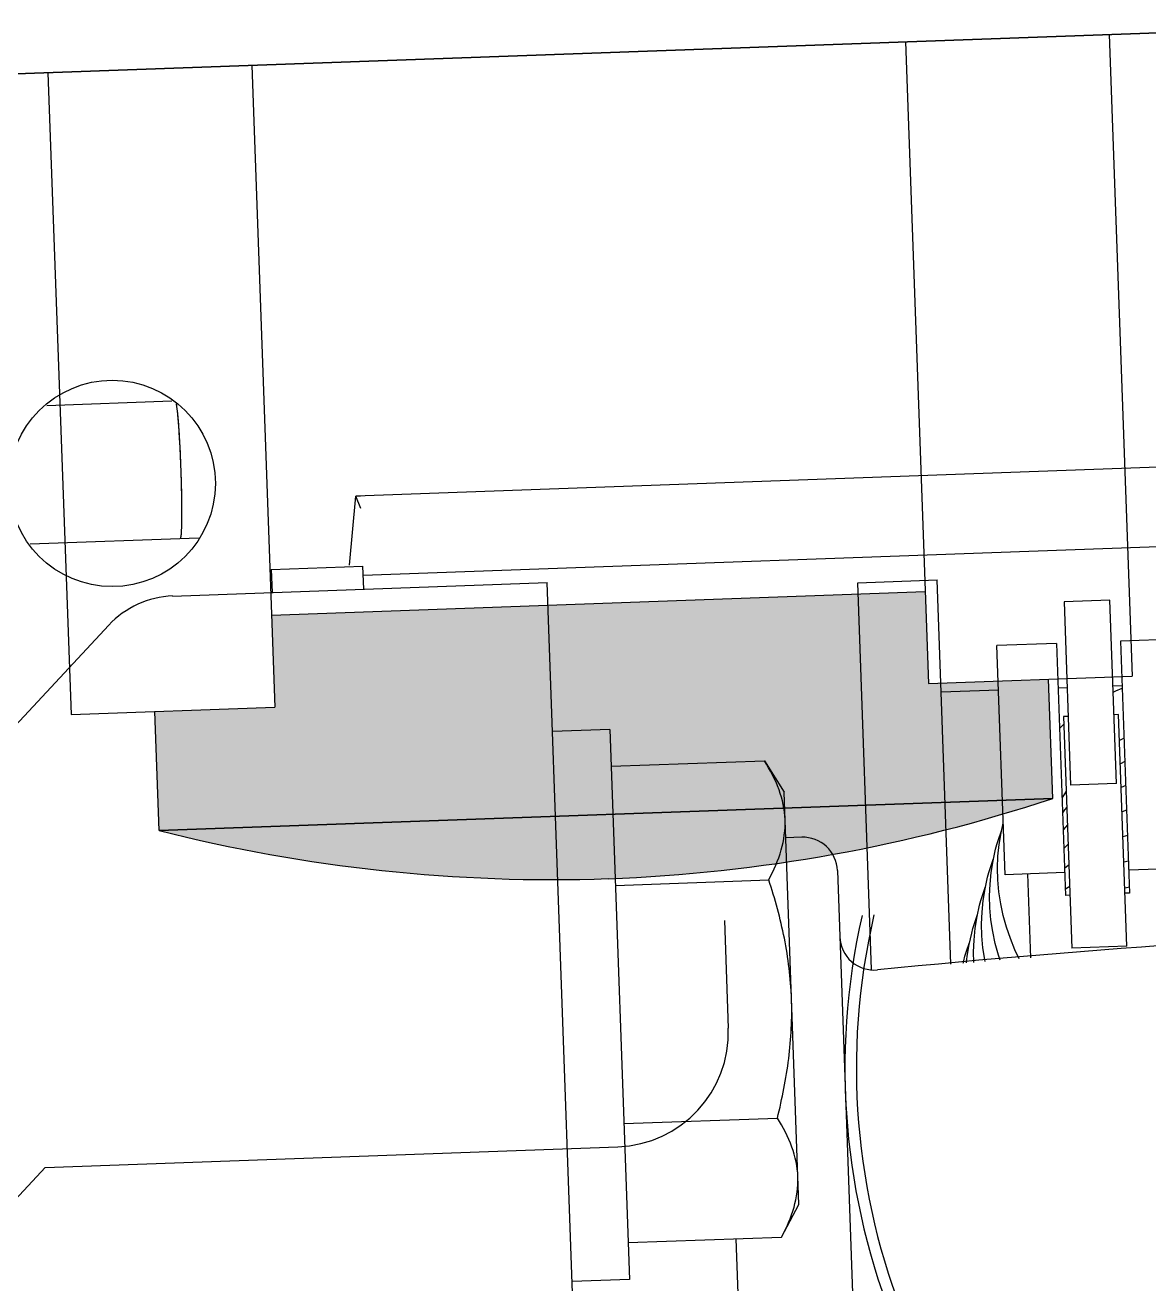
# Model space of a CAD drawing. Header units: millimetres. Extents: x 8884 to 18446, y 10737 to 16556.
# Drawn here: x 11182.669 to 11185.119, y 15458.398 to 15461.142 of the extents above; entities that cross this region are included whole.
import ezdxf

# ---------------------------------------------------------------- set-up
doc = ezdxf.new("R2010")
doc.units = ezdxf.units.MM
doc.layers.add('ENSAMBLES', color=7, linetype='Continuous')
doc.layers.add('ZMATERIEL', color=7, linetype='Continuous')

msp = doc.modelspace()

# ---------------------------------------------------------------- hatches: boundary and pattern name
at = {"layer": 'ZMATERIEL'}
for points in [[(11184.6316, 15459.9067), (11184.6388, 15459.7069), (11184.9004, 15459.7163), (11184.9097, 15459.4564), (11182.961, 15459.3864), (11182.9516, 15459.6462), (11183.2132, 15459.6556), (11183.206, 15459.8555)], [(11182.961, 15459.3864), (11182.961, 15459.3864), (11184.9097, 15459.4564), (11184.9097, 15459.4564, -0.070709), (11183.9404, 15459.2815, -0.070709)]]:
    msp.add_hatch(color=252, dxfattribs=at).paths.add_polyline_path(points)

# ---------------------------------------------------------------- linework, layer by layer
at = {"color": 252, "linetype": 'Continuous'}
for p, q in [((11182.7163, 15460.3132, 84.487), (11182.9885, 15460.323, 84.487)), ((11186.4978, 15460.2272, 84.487), (11183.3897, 15460.1154, 84.487)), ((11183.3764, 15459.9653, 84.487), (11183.3897, 15460.1154, 84.487)), ((11183.3897, 15460.1154, 84.487), (11183.4, 15460.1158, 84.487)), ((11183.401, 15460.0885, 84.487), (11183.3897, 15460.1154, 84.487)), ((11186.5257, 15460.0549, 84.487), (11183.4062, 15459.9427, 84.487)), ((11182.6796, 15460.0117, 84.487), (11183.0468, 15460.0249, 84.487)), ((11183.2057, 15459.9555, 84.487), (11183.4055, 15459.9627, 84.487)), ((11183.2057, 15459.9555, 84.487), (11183.2075, 15459.9056, 84.487)), ((11183.4073, 15459.9127, 84.487), (11183.4055, 15459.9627, 84.487)), ((11182.9904, 15459.8977, 84.487), (11183.8071, 15459.9271, 84.487)), ((11184.0281, 15453.7811, 84.487), (11183.8071, 15459.9271, 84.487)), ((11184.4843, 15459.9265, 84.487), (11184.6574, 15459.9327, 84.487)), ((11184.5146, 15459.0834, 84.487), (11184.4843, 15459.9265, 84.487)), ((11184.6875, 15459.0951, 84.487), (11184.6574, 15459.9327, 84.487)), ((11185.0342, 15459.8887, 84.487), (11184.9343, 15459.8851, 84.487)), ((11184.9343, 15459.8851, 84.487), (11184.9487, 15459.4854, 84.487)), ((11185.0486, 15459.489, 84.487), (11185.0342, 15459.8887, 84.487)), ((11182.386, 15459.3342, 84.487), (11182.8512, 15459.8341, 84.487)), ((11184.9176, 15459.7944, 84.487), (11184.7876, 15459.7898, 84.487)), ((11184.8056, 15459.2901, 84.487), (11184.7876, 15459.7898, 84.487)), ((11184.9176, 15459.7944, 84.487), (11184.9373, 15459.2448, 84.487)), ((11185.1874, 15459.8041, 84.487), (11185.0575, 15459.7995, 84.487)), ((11185.0575, 15459.7995, 84.487), (11185.0772, 15459.2498, 84.487)), ((11184.7911, 15459.6923, 84.487), (11184.6662, 15459.6878, 84.487)), ((11184.941, 15459.6977, 84.487), (11184.9211, 15459.697, 84.487)), ((11185.061, 15459.702, 84.487), (11185.041, 15459.7013, 84.487)), ((11185.0415, 15459.6881, 84.487), (11185.047, 15459.6908, 84.487)), ((11185.047, 15459.6908, 84.487), (11185.0612, 15459.6967, 84.487)), ((11184.9433, 15459.6353, 84.487), (11184.9333, 15459.6349, 84.487)), ((11184.9333, 15459.6349, 84.487), (11184.9515, 15459.1297, 84.487)), ((11185.0532, 15459.6392, 84.487), (11185.0432, 15459.6389, 84.487)), ((11185.0714, 15459.1341, 84.487), (11185.0532, 15459.6392, 84.487)), ((11183.9437, 15459.6068, 84.487), (11183.8187, 15459.6023, 84.487)), ((11183.9437, 15459.6068, 84.487), (11183.9868, 15458.4076, 84.487)), ((11184.9242, 15459.6092, 84.487), (11184.9339, 15459.6182, 84.487)), ((11185.0651, 15459.5881, 84.487), (11185.0553, 15459.5826, 84.487)), ((11183.9466, 15459.5265, 84.487), (11184.2811, 15459.5385, 84.487)), ((11184.2811, 15459.5385, 84.487), (11184.3238, 15459.4704, 84.487)), ((11185.0669, 15459.5369, 84.487), (11185.0571, 15459.5321, 84.487)), ((11185.0486, 15459.489, 84.487), (11184.9487, 15459.4854, 84.487)), ((11184.3562, 15458.571, 84.487), (11184.3238, 15459.4704, 84.487)), ((11184.9391, 15459.4725, 84.487), (11184.9297, 15459.4569, 84.487)), ((11185.0688, 15459.4843, 84.487), (11185.0589, 15459.4802, 84.487)), ((11184.9404, 15459.4377, 84.487), (11184.9354, 15459.4314, 84.487)), ((11184.9354, 15459.4314, 84.487), (11184.9308, 15459.4249, 84.487)), ((11185.0707, 15459.4305, 84.487), (11185.0608, 15459.4271, 84.487)), ((11184.7905, 15459.3646, 84.487), (11184.7979, 15459.3861, 84.487)), ((11184.7928, 15459.3561, 84.487), (11184.7969, 15459.3815, 84.487)), ((11184.7969, 15459.3815, 84.487), (11184.8016, 15459.4023, 84.487)), ((11184.9418, 15459.3986, 84.487), (11184.9322, 15459.3881, 84.487)), ((11184.7851, 15459.3456, 84.487), (11184.7879, 15459.3558, 84.487)), ((11184.7879, 15459.3558, 84.487), (11184.7905, 15459.3646, 84.487)), ((11184.7903, 15459.3304, 84.487), (11184.7928, 15459.3561, 84.487)), ((11184.9433, 15459.3564, 84.487), (11184.9336, 15459.3471, 84.487)), ((11185.0727, 15459.3756, 84.487), (11185.0628, 15459.3728, 84.487)), ((11184.7731, 15459.3037, 84.487), (11184.7805, 15459.3252, 84.487)), ((11184.7795, 15459.3206, 84.487), (11184.7851, 15459.3456, 84.487)), ((11184.7894, 15459.3046, 84.487), (11184.7903, 15459.3304, 84.487)), ((11184.7677, 15459.2847, 84.487), (11184.7705, 15459.2949, 84.487)), ((11184.7705, 15459.2949, 84.487), (11184.7731, 15459.3037, 84.487)), ((11184.7729, 15459.2695, 84.487), (11184.7754, 15459.2951, 84.487)), ((11184.7754, 15459.2951, 84.487), (11184.7795, 15459.3206, 84.487)), ((11184.7901, 15459.2787, 84.487), (11184.7894, 15459.3046, 84.487)), ((11184.9436, 15459.3105, 84.487), (11184.9352, 15459.3034, 84.487)), ((11184.9449, 15459.3115, 84.487), (11184.9436, 15459.3105, 84.487)), ((11185.0747, 15459.3197, 84.487), (11185.0648, 15459.3174, 84.487)), ((11185.2053, 15459.3045, 84.487), (11185.0754, 15459.2998, 84.487)), ((11183.9559, 15459.2668, 84.487), (11184.2905, 15459.2789, 84.487)), ((11184.7621, 15459.2596, 84.487), (11184.7677, 15459.2847, 84.487)), ((11184.772, 15459.2437, 84.487), (11184.7729, 15459.2695, 84.487)), ((11184.7923, 15459.2528, 84.487), (11184.7901, 15459.2787, 84.487)), ((11184.9355, 15459.2948, 84.487), (11184.8056, 15459.2901, 84.487)), ((11184.8622, 15459.1088, 84.487), (11184.8556, 15459.2919, 84.487)), ((11184.7531, 15459.234, 84.487), (11184.7557, 15459.2428, 84.487)), ((11184.7557, 15459.2428, 84.487), (11184.7631, 15459.2643, 84.487)), ((11184.758, 15459.2342, 84.487), (11184.7621, 15459.2596, 84.487)), ((11184.7727, 15459.2178, 84.487), (11184.772, 15459.2437, 84.487)), ((11184.7962, 15459.2269, 84.487), (11184.7923, 15459.2528, 84.487)), ((11184.9439, 15459.2627, 84.487), (11184.9369, 15459.2575, 84.487)), ((11184.9473, 15459.2452, 84.487), (11184.9373, 15459.2448, 84.487)), ((11184.9466, 15459.2645, 84.487), (11184.9439, 15459.2627, 84.487)), ((11185.0702, 15459.2617, 84.487), (11185.0668, 15459.2609, 84.487)), ((11185.0772, 15459.2498, 84.487), (11185.0672, 15459.2495, 84.487)), ((11185.0768, 15459.2627, 84.487), (11185.0702, 15459.2617, 84.487)), ((11184.7447, 15459.1987, 84.487), (11184.7503, 15459.2238, 84.487)), ((11184.7503, 15459.2238, 84.487), (11184.7531, 15459.234, 84.487)), ((11184.7555, 15459.2086, 84.487), (11184.758, 15459.2342, 84.487)), ((11184.7749, 15459.1919, 84.487), (11184.7727, 15459.2178, 84.487)), ((11184.8016, 15459.2013, 84.487), (11184.7962, 15459.2269, 84.487)), ((11184.1938, 15459.1905, 84.487), (11184.2022, 15458.9557, 84.487)), ((11184.7383, 15459.1819, 84.487), (11184.7457, 15459.2034, 84.487)), ((11184.7406, 15459.1733, 84.487), (11184.7447, 15459.1987, 84.487)), ((11184.7546, 15459.1828, 84.487), (11184.7555, 15459.2086, 84.487)), ((11184.7788, 15459.166, 84.487), (11184.7749, 15459.1919, 84.487)), ((11184.8086, 15459.1759, 84.487), (11184.8016, 15459.2013, 84.487)), ((11184.7273, 15459.1378, 84.487), (11184.7329, 15459.1629, 84.487)), ((11184.7329, 15459.1629, 84.487), (11184.7357, 15459.1731, 84.487)), ((11184.7357, 15459.1731, 84.487), (11184.7383, 15459.1819, 84.487)), ((11184.7381, 15459.1477, 84.487), (11184.7406, 15459.1733, 84.487)), ((11184.7553, 15459.1569, 84.487), (11184.7546, 15459.1828, 84.487)), ((11184.7842, 15459.1404, 84.487), (11184.7788, 15459.166, 84.487)), ((11184.8172, 15459.1509, 84.487), (11184.8086, 15459.1759, 84.487)), ((11184.7209, 15459.121, 84.487), (11184.7283, 15459.1425, 84.487)), ((11184.7232, 15459.1124, 84.487), (11184.7273, 15459.1378, 84.487)), ((11184.7372, 15459.1219, 84.487), (11184.7381, 15459.1477, 84.487)), ((11184.7575, 15459.131, 84.487), (11184.7553, 15459.1569, 84.487)), ((11184.7614, 15459.1051, 84.487), (11184.7575, 15459.131, 84.487)), ((11184.7912, 15459.115, 84.487), (11184.7842, 15459.1404, 84.487)), ((11184.8272, 15459.1262, 84.487), (11184.8172, 15459.1509, 84.487)), ((11185.0714, 15459.1341, 84.487), (11184.9515, 15459.1297, 84.487)), ((11184.7155, 15459.102, 84.487), (11184.7183, 15459.1122, 84.487)), ((11184.7183, 15459.1122, 84.487), (11184.7209, 15459.121, 84.487)), ((11184.7218, 15459.0978, 84.487), (11184.7232, 15459.1124, 84.487)), ((11184.7378, 15459.099, 84.487), (11184.7372, 15459.1219, 84.487)), ((11184.7623, 15459.101, 84.487), (11184.7614, 15459.1051, 84.487)), ((11184.7951, 15459.1035, 84.487), (11184.7912, 15459.115, 84.487)), ((11184.8366, 15459.1068, 84.487), (11184.8272, 15459.1262, 84.487)), ((11184.7145, 15459.0972, 84.487), (11184.7155, 15459.102, 84.487)), ((11183.9746, 15458.7476, 84.487), (11184.3092, 15458.7596, 84.487)), ((11182.7122, 15458.6519, 84.487), (11183.9614, 15458.6969, 84.487)), ((11182.4713, 15458.3931, 84.487), (11182.7122, 15458.6519, 84.487)), ((11184.3185, 15458.5, 84.487), (11184.3562, 15458.571, 84.487)), ((11183.9839, 15458.4879, 84.487), (11184.3185, 15458.5, 84.487)), ((11183.9868, 15458.4076, 84.487), (11183.8619, 15458.4031, 84.487))]:
    msp.add_line(p, q, dxfattribs=at)
msp.add_circle((11182.8587, 15460.1432, 84.487), 0.225, dxfattribs=at)
for centre, radius, start, end in [((11182.8969, 15460.2979, 84.487), 0.1038, 9.2554, 10.5247), ((11182.8382, 15460.2883, 84.487), 0.1632, 8.0072, 9.251), ((11181.7907, 15460.1807, 84.487), 1.2165, 4.3492, 4.8019), ((11181.0284, 15460.1249, 84.487), 1.9808, 3.3018, 4.2842), ((11180.4604, 15460.0915, 84.487), 2.5497, 3.0069, 3.3175), ((11179.9088, 15460.0629, 84.487), 3.1021, 2.0445, 2.9989), ((11179.9089, 15460.0613, 84.487), 3.1021, 1.1204, 2.0748), ((11180.4611, 15460.0724, 84.487), 2.5497, 0.8018, 1.1124), ((11181.2016, 15460.0808, 84.487), 1.8091, 359.7886, 0.8641), ((11181.7943, 15460.079, 84.487), 1.2165, 359.3174, 359.7701), ((11182.8469, 15460.0469, 84.487), 0.1632, 354.8683, 356.1121), ((11182.9976, 15459.6979, 84.487), 0.2, 92.0597, 137.0597), ((11183.9524, 15458.9467, 84.487), 0.25, 272.0597, 2.0597)]:
    msp.add_arc(centre, radius, start, end, dxfattribs=at)
for points, start_tangent, end_tangent in [([(11183.0089, 15460.1736, 84.487), (11183.0069, 15460.22, 84.487), (11183.0044, 15460.2618, 84.487), (11183.0017, 15460.2949, 84.487), (11182.9991, 15460.3161, 84.487)], (-0.03594, 0.999354), (-0.174823, 0.9846)), ([(11183.0028, 15460.2825, 84.487), (11183.0021, 15460.291, 84.487), (11182.9998, 15460.3111, 84.487)], (-0.083885, 0.996475), (-0.140152, 0.99013)), ([(11183.0075, 15460.0235, 84.487), (11183.0081, 15460.0242, 84.487), (11183.0087, 15460.0264, 84.487), (11183.0092, 15460.03, 84.487), (11183.0097, 15460.035, 84.487), (11183.0104, 15460.0488, 84.487), (11183.0107, 15460.0675, 84.487), (11183.0107, 15460.0903, 84.487), (11183.0104, 15460.1162, 84.487), (11183.0098, 15460.1444, 84.487), (11183.0089, 15460.1736, 84.487)], (0.999354, 0.03594), (-0.03594, 0.999354)), ([(11183.0097, 15460.0358, 84.487), (11183.0101, 15460.0415, 84.487), (11183.0107, 15460.0646, 84.487)], (0.068665, 0.99764), (0.012088, 0.999927)), ([(11183.0075, 15460.0234, 84.487), (11183.0086, 15460.0257, 84.487), (11183.0095, 15460.0323, 84.487)], (0.999354, 0.03594), (0.090306, 0.995914)), ([(11184.326, 15459.4101, 84.487), (11184.3128, 15459.4754, 84.487), (11184.2811, 15459.5385, 84.487)], (-0.03594, 0.999354), (-0.530802, 0.847496)), ([(11184.2905, 15459.2789, 84.487), (11184.3175, 15459.3441, 84.487), (11184.326, 15459.4101, 84.487)], (0.468552, 0.883436), (-0.03594, 0.999354)), ([(11184.34, 15459.0207, 84.487), (11184.3244, 15459.1515, 84.487), (11184.2905, 15459.2789, 84.487)], (-0.03594, 0.999354), (-0.311701, 0.95018)), ([(11184.3092, 15458.7596, 84.487), (11184.3339, 15458.8891, 84.487), (11184.34, 15459.0207, 84.487)], (0.242641, 0.970116), (-0.03594, 0.999354)), ([(11184.354, 15458.6312, 84.487), (11184.3408, 15458.6964, 84.487), (11184.3092, 15458.7596, 84.487)], (-0.03594, 0.999354), (-0.530802, 0.847496)), ([(11184.3185, 15458.5, 84.487), (11184.3455, 15458.5652, 84.487), (11184.354, 15458.6312, 84.487)], (0.468552, 0.883436), (-0.03594, 0.999354))]:
    msp.add_spline(points, degree=3, dxfattribs=dict(at, start_tangent=start_tangent, end_tangent=end_tangent))
at = {"layer": 'ENSAMBLES', "color": 252, "linetype": 'Continuous'}
for p, q in [((11184.3624, 15459.3717, 84.487), (11184.3274, 15459.3705, 84.487)), ((11184.44, 15459.2995, 84.487), (11184.5173, 15457.1509, 84.487)), ((11184.2188, 15458.4964, 84.487), (11184.2675, 15457.1419, 84.487))]:
    msp.add_line(p, q, dxfattribs=at)
for centre, radius, start, end in [((11184.3651, 15459.2968, 84.487), 0.075, 2.0597, 92.0597), ((11186.754, 15436.693, 84.487), 22.5, 88.44057, 95.67874), ((11184.5202, 15459.1572, 84.487), 0.075, 182.0597, 275.6787)]:
    msp.add_arc(centre, radius, start, end, dxfattribs=at)
at = {"layer": 'ZMATERIEL', "color": 252, "linetype": 'Continuous'}
for p, q in [((11182.1518, 15461.0183, 84.487), (11185.5996, 15461.1423, 84.487)), ((11185.5996, 15461.1423, 84.487), (11182.1518, 15461.0183, 84.487)), ((11185.0327, 15461.1219, 84.487), (11185.083, 15459.7228, 84.487)), ((11185.0327, 15461.1219, 84.487), (11185.083, 15459.7228, 84.487)), ((11184.5884, 15461.106, 84.487), (11184.6388, 15459.7069, 84.487)), ((11184.5884, 15461.106, 84.487), (11184.6388, 15459.7069, 84.487)), ((11183.1629, 15461.0547, 84.487), (11183.2132, 15459.6556, 84.487)), ((11183.1629, 15461.0547, 84.487), (11183.2132, 15459.6556, 84.487)), ((11182.7186, 15461.0387, 84.487), (11182.7689, 15459.6396, 84.487)), ((11182.7186, 15461.0387, 84.487), (11182.7689, 15459.6396, 84.487)), ((11184.6316, 15459.9067, 84.487), (11183.206, 15459.8555, 84.487)), ((11184.6316, 15459.9067, 84.487), (11183.206, 15459.8555, 84.487)), ((11184.6388, 15459.7069, 84.487), (11185.083, 15459.7228, 84.487)), ((11184.6388, 15459.7069, 84.487), (11185.083, 15459.7228, 84.487)), ((11184.9097, 15459.4564, 84.487), (11184.9004, 15459.7163, 84.487)), ((11182.7689, 15459.6396, 84.487), (11183.2132, 15459.6556, 84.487)), ((11182.7689, 15459.6396, 84.487), (11183.2132, 15459.6556, 84.487)), ((11182.961, 15459.3864, 84.487), (11182.9516, 15459.6462, 84.487)), ((11184.9097, 15459.4564, 84.487), (11182.961, 15459.3864, 84.487)), ((11182.961, 15459.3864, 84.487), (11184.9097, 15459.4564, 84.487))]:
    msp.add_line(p, q, dxfattribs=at)
for centre, radius, start, end in [((11183.8096, 15462.779, 84.487), 3.5, 272.1417, 288.3201), ((11183.8196, 15462.7794, 84.487), 3.5, 255.7992, 271.9776), ((11185.9565, 15458.8687, 84.487), 1.5, 167.1873, 16.932), ((11185.9565, 15458.8687, 84.487), 1.475, 166.9292, 17.1901)]:
    msp.add_arc(centre, radius, start, end, dxfattribs=at)

doc.saveas('drawing.dxf')
